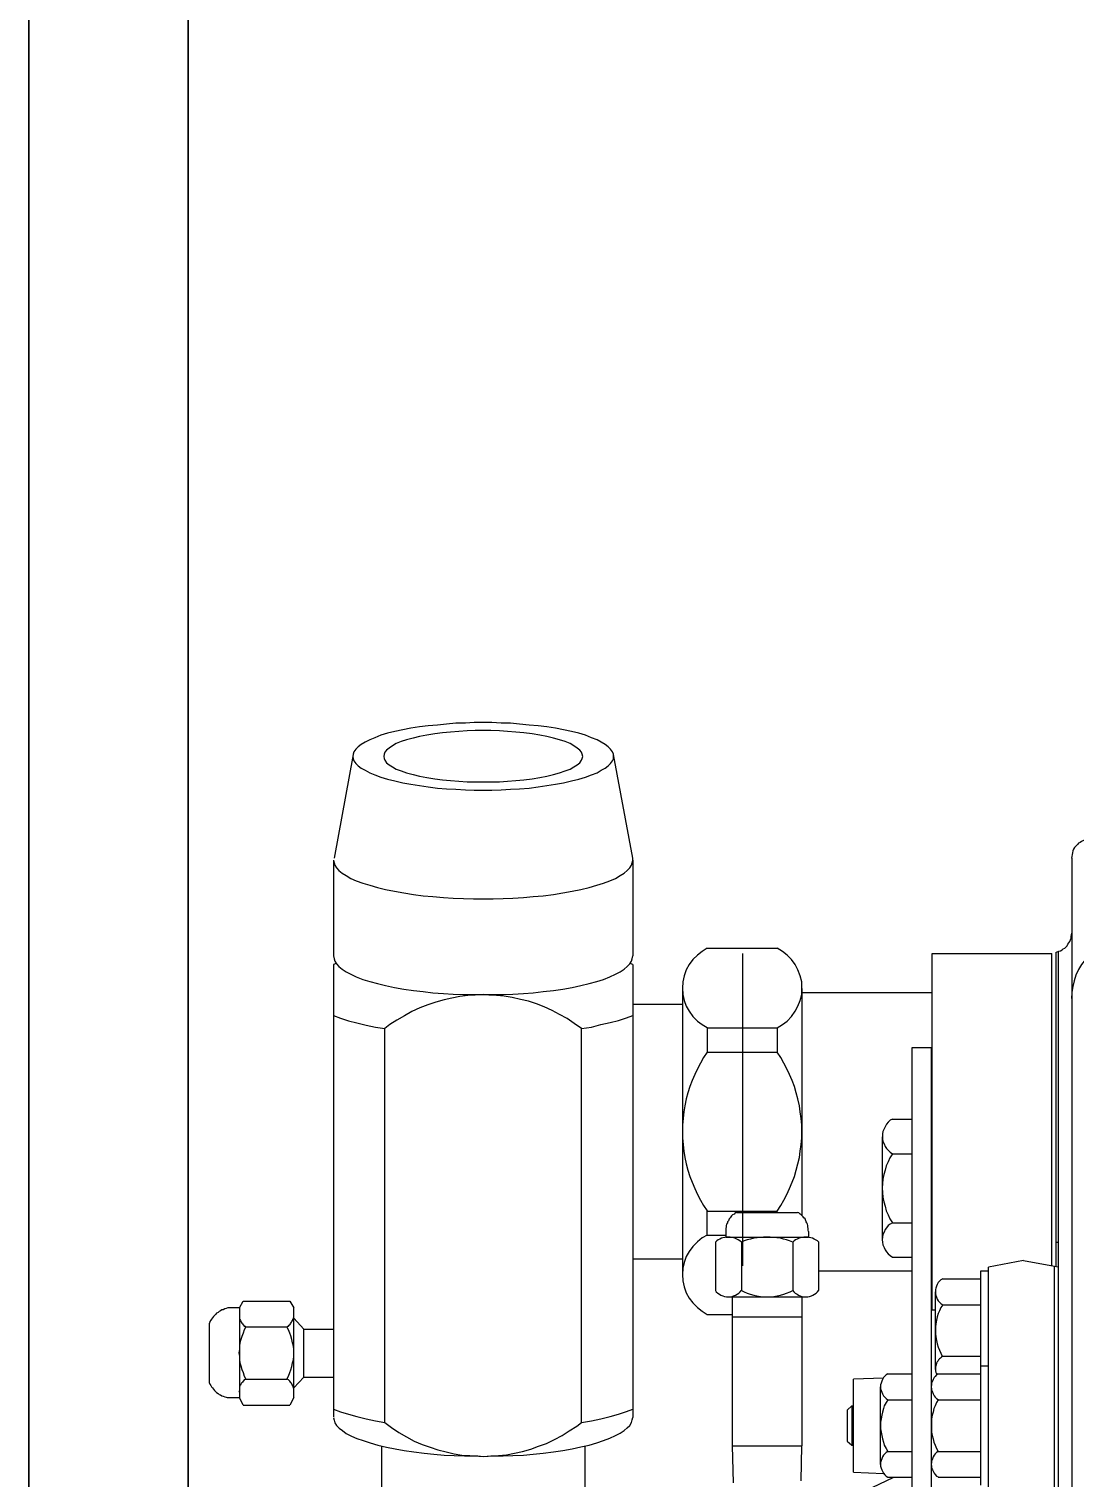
# Model space of a CAD drawing. Extents: x 527 to 1038, y -8 to 315.
# Drawn here: x 837.13 to 843.71, y 68.72 to 77.83 of the extents above; entities that cross this region are included whole.
import ezdxf

# ---------------------------------------------------------------- set-up
doc = ezdxf.new("R2010")
doc.units = 0
doc.header["$MEASUREMENT"] = 0
doc.layers.get('0').update_dxf_attribs({"linetype": 'CONTINUOUS'})

msp = doc.modelspace()

# ---------------------------------------------------------------- linework, layer by layer
at = {"lineweight": 30}
for p, q in [((837.1337, 54.1943), (837.1337, 93.8843)), ((838.1337, 60.1943), (838.1337, 93.8843))]:
    msp.add_line(p, q, dxfattribs=at)
for p, q in [((839.172, 73.2651), (839.0517, 72.6129)), ((840.9296, 72.6129), (840.8093, 73.2651)), ((839.0491, 72.6003), (839.0491, 71.9988)), ((840.9309, 72.6003), (840.9309, 71.9988)), ((843.6901, 72.6129), (843.6901, 61.0086)), ((841.3981, 72.0469), (841.8375, 72.0469)), ((841.621, 70.0499), (841.621, 72.0152)), ((842.8113, 72.0152), (843.5648, 72.0152)), ((842.8113, 69.7739), (842.8113, 72.0152)), ((843.5648, 70.0499), (843.5648, 72.0152)), ((843.5901, 72.0216), (843.5901, 70.0449)), ((843.6053, 72.0279), (843.6053, 65.3988)), ((839.0643, 71.9519), (839.0491, 71.9443)), ((839.0491, 71.9443), (839.0491, 69.099)), ((840.9309, 71.9443), (840.9131, 71.9519)), ((840.9309, 71.9443), (840.9309, 69.0964)), ((841.2424, 71.7949), (841.2424, 69.993)), ((841.9933, 71.7949), (841.9933, 70.3653)), ((841.9933, 71.7683), (842.8113, 71.7683)), ((840.9309, 71.6961), (841.2424, 71.6961)), ((839.3708, 69.0648), (839.3708, 71.5429)), ((840.608, 69.0648), (840.608, 71.5429)), ((841.3981, 71.5467), (841.3981, 71.3948)), ((841.3981, 71.5467), (841.8375, 71.5467)), ((841.8375, 71.5467), (841.8375, 71.3948)), ((841.3981, 71.3948), (841.8375, 71.3948)), ((842.686, 67.0412), (842.686, 71.4239)), ((842.686, 71.4239), (842.8075, 71.4239)), ((842.8075, 67.0412), (842.8075, 71.4239)), ((842.5631, 70.9731), (842.686, 70.9731)), ((842.4998, 70.2146), (842.4998, 70.8616)), ((842.5631, 70.754), (842.686, 70.754)), ((841.3981, 70.3944), (841.8375, 70.3944)), ((841.3981, 70.2437), (841.3981, 70.3944)), ((841.5817, 70.3855), (841.9654, 70.3855)), ((841.8375, 70.3855), (841.8375, 70.3944)), ((841.5146, 70.2652), (841.5146, 70.2298)), ((842.0351, 70.2652), (842.0351, 70.2298)), ((842.5631, 70.3209), (842.686, 70.3209)), ((841.3981, 70.2437), (841.5172, 70.2437)), ((841.45, 70.1994), (841.45, 69.8955)), ((841.5146, 70.2298), (842.0351, 70.2298)), ((841.6134, 70.1994), (841.6134, 69.8955)), ((841.9363, 70.1994), (841.9363, 69.8955)), ((842.0997, 69.8955), (842.0997, 70.1994)), ((843.5901, 70.1994), (843.6053, 70.1994)), ((840.9309, 70.0943), (841.2424, 70.0943)), ((842.5631, 70.1057), (842.686, 70.1057)), ((843.3862, 70.0829), (843.1671, 70.0423)), ((843.3862, 70.0829), (843.6053, 70.0449)), ((842.0997, 70.0183), (842.686, 70.0183)), ((843.1671, 62.9865), (843.1671, 70.0423)), ((843.5787, 70.0487), (843.5787, 62.9802)), ((842.8784, 69.9676), (843.1178, 69.9676)), ((838.4565, 69.7853), (838.4806, 69.8283)), ((838.4806, 69.8283), (838.7731, 69.8283)), ((838.7731, 69.8283), (838.7984, 69.7853)), ((841.5311, 69.8549), (842.0173, 69.8549)), ((841.5564, 68.9179), (841.5564, 69.8549)), ((841.9933, 69.8549), (841.9933, 68.9179)), ((842.8328, 69.3978), (842.8328, 69.8866)), ((842.8784, 69.8055), (843.1178, 69.8055)), ((838.4565, 69.7853), (838.3831, 69.7853)), ((838.4565, 69.7853), (838.4565, 69.2218)), ((838.7984, 69.2218), (838.7984, 69.7853)), ((838.7984, 69.7207), (838.8617, 69.6523)), ((841.3981, 69.7435), (841.5564, 69.7435)), ((841.5564, 69.7296), (841.9933, 69.7296)), ((842.8113, 69.7739), (842.8328, 69.7739)), ((838.2678, 69.313), (838.2678, 69.689)), ((838.497, 69.6663), (838.7554, 69.6663)), ((838.8617, 69.6523), (839.0491, 69.6523)), ((838.8617, 69.3509), (838.8617, 69.6523)), ((842.8784, 69.4814), (843.1178, 69.4814)), ((838.8617, 69.3509), (838.7984, 69.2838)), ((838.8617, 69.3509), (839.0491, 69.3509)), ((842.534, 69.3712), (842.686, 69.3712)), ((842.686, 68.7203), (842.686, 69.3712)), ((842.8506, 69.3712), (843.1178, 69.3712)), ((843.1178, 68.6709), (843.1178, 69.4206)), ((843.1178, 69.4206), (843.1671, 69.4206)), ((843.1671, 68.6709), (843.1671, 69.4206)), ((838.497, 69.3383), (838.7554, 69.3383)), ((842.5061, 69.3446), (842.3187, 69.3383)), ((842.3187, 68.752), (842.3187, 69.3383)), ((842.4884, 68.8014), (842.4884, 69.2889)), ((842.8075, 68.8014), (842.8075, 69.2889)), ((838.3831, 69.2218), (838.4565, 69.2218)), ((838.4806, 69.1749), (838.4565, 69.2218)), ((838.4806, 69.1749), (838.7731, 69.1749)), ((838.7984, 69.2218), (838.7731, 69.1749)), ((842.2782, 69.142), (842.3073, 69.1699)), ((842.3073, 69.1699), (842.3187, 69.1699)), ((842.3073, 69.1699), (842.3073, 68.9217)), ((842.534, 69.2066), (842.686, 69.2066)), ((842.8506, 69.2066), (843.1178, 69.2066)), ((842.2782, 69.142), (842.2782, 68.9483)), ((839.3493, 68.9179), (839.3493, 67.1425)), ((840.6295, 68.9179), (840.6295, 67.1425)), ((841.5627, 68.6849), (841.5564, 68.9179)), ((841.5564, 68.9179), (841.9933, 68.9179)), ((841.9882, 68.6988), (841.9933, 68.9179)), ((842.2782, 68.9483), (842.3073, 68.9217)), ((842.3073, 68.9217), (842.3187, 68.9217)), ((842.534, 68.8837), (842.686, 68.8837)), ((842.8506, 68.8837), (843.1178, 68.8837)), ((842.3187, 68.752), (842.5061, 68.7444)), ((842.4352, 68.657), (842.5707, 68.7203)), ((842.534, 68.7203), (842.686, 68.7203)), ((842.8506, 68.7203), (843.1178, 68.7203))]:
    msp.add_line(p, q)
for points in [[(839.9887, 73.0422), (840.0445, 73.0422), (840.1014, 73.0435), (840.161, 73.0485), (840.2179, 73.0498), (840.2775, 73.0549), (840.3344, 73.0625), (840.3889, 73.0701), (840.4446, 73.0802), (840.4953, 73.0878), (840.5446, 73.0992), (840.5902, 73.1106), (840.6333, 73.1233), (840.6713, 73.1372), (840.7055, 73.1511), (840.7321, 73.1663), (840.7561, 73.1802), (840.7751, 73.1954), (840.7903, 73.2094), (840.8017, 73.2258), (840.808, 73.2385), (840.8093, 73.2537), (840.8093, 73.2537), (840.808, 73.2689), (840.8017, 73.2828), (840.7903, 73.2993), (840.7751, 73.3145), (840.7561, 73.3297), (840.7321, 73.3436), (840.7055, 73.3575), (840.6713, 73.3714), (840.6333, 73.3866), (840.5902, 73.3993), (840.5446, 73.4107), (840.4953, 73.4208), (840.4446, 73.431), (840.3889, 73.4398), (840.3344, 73.4462), (840.2775, 73.4512), (840.2179, 73.4576), (840.161, 73.4626), (840.1014, 73.4639), (840.0445, 73.4664), (839.9887, 73.4664), (839.9887, 73.4664), (839.933, 73.4664), (839.8773, 73.4639), (839.8178, 73.4626), (839.7583, 73.4576), (839.7026, 73.4512), (839.6443, 73.4462), (839.5886, 73.4398), (839.5341, 73.431), (839.4835, 73.4208), (839.4341, 73.4107), (839.3872, 73.3993), (839.3467, 73.3866), (839.3087, 73.3714), (839.2758, 73.3575), (839.2467, 73.3436), (839.2226, 73.3297), (839.2036, 73.3145), (839.1897, 73.2993), (839.177, 73.2828), (839.172, 73.2689), (839.1694, 73.2537), (839.1694, 73.2537), (839.172, 73.2385), (839.177, 73.2258), (839.1897, 73.2094), (839.2036, 73.1954), (839.2226, 73.1802), (839.2467, 73.1663), (839.2758, 73.1511), (839.3087, 73.1372), (839.3467, 73.1233), (839.3872, 73.1106), (839.4341, 73.0992), (839.4835, 73.0878), (839.5341, 73.0802), (839.5886, 73.0701), (839.6443, 73.0625), (839.7026, 73.0549), (839.7583, 73.0498), (839.8178, 73.0485), (839.8773, 73.0435), (839.933, 73.0422), (839.9887, 73.0422)], [(839.9887, 73.0929), (840.0381, 73.0929), (840.0913, 73.0929), (840.1432, 73.0979), (840.1951, 73.1017), (840.2458, 73.1068), (840.2964, 73.1131), (840.3446, 73.122), (840.3889, 73.1296), (840.4307, 73.141), (840.4699, 73.1511), (840.5054, 73.1625), (840.5358, 73.1739), (840.5598, 73.1878), (840.5801, 73.2018), (840.5966, 73.2144), (840.6067, 73.2296), (840.6118, 73.241), (840.6156, 73.2537), (840.6156, 73.2537), (840.6118, 73.2689), (840.6067, 73.2815), (840.5966, 73.2929), (840.5801, 73.3056), (840.5598, 73.3195), (840.5358, 73.3347), (840.5054, 73.3474), (840.4699, 73.3575), (840.4307, 73.3689), (840.3889, 73.379), (840.3446, 73.3866), (840.2964, 73.3955), (840.2458, 73.4018), (840.1951, 73.4069), (840.1432, 73.4107), (840.0913, 73.4145), (840.0381, 73.417), (839.9887, 73.417), (839.9887, 73.417), (839.9393, 73.417), (839.8887, 73.4145), (839.8368, 73.4107), (839.7836, 73.4069), (839.7329, 73.4018), (839.6848, 73.3955), (839.6354, 73.3866), (839.5886, 73.379), (839.5481, 73.3689), (839.5075, 73.3575), (839.4746, 73.3474), (839.443, 73.3347), (839.4202, 73.3195), (839.3986, 73.3056), (839.3822, 73.2929), (839.372, 73.2815), (839.367, 73.2689), (839.3644, 73.2537), (839.3644, 73.2537), (839.367, 73.241), (839.372, 73.2296), (839.3822, 73.2144), (839.3986, 73.2018), (839.4202, 73.1878), (839.443, 73.1739), (839.4746, 73.1625), (839.5075, 73.1511), (839.5481, 73.141), (839.5886, 73.1296), (839.6354, 73.122), (839.6848, 73.1131), (839.7329, 73.1068), (839.7836, 73.1017), (839.8368, 73.0979), (839.8887, 73.0929), (839.9393, 73.0929), (839.9887, 73.0929)], [(843.8117, 72.7332), (843.7978, 72.7332), (843.7864, 72.7307), (843.7737, 72.7269), (843.7636, 72.7244), (843.7509, 72.7193), (843.742, 72.713), (843.7332, 72.7079), (843.7256, 72.699), (843.7155, 72.6902), (843.7079, 72.68), (843.7015, 72.6699), (843.6977, 72.6598), (843.6952, 72.6484), (843.6927, 72.637), (843.6901, 72.6243), (843.6889, 72.6129), (843.6901, 72.6129)], [(839.0491, 72.6003), (839.0517, 72.5851), (839.0567, 72.5699), (839.0669, 72.5534), (839.0808, 72.5357), (839.1023, 72.5205), (839.1277, 72.504), (839.1568, 72.4863), (839.191, 72.4724), (839.2328, 72.4572), (839.2758, 72.4432), (839.3252, 72.4293), (839.3758, 72.4179), (839.4316, 72.4065), (839.4898, 72.3951), (839.5506, 72.3863), (839.6114, 72.3774), (839.6734, 72.3723), (839.7393, 72.366), (839.8013, 72.3622), (839.8659, 72.3609), (839.928, 72.3584), (839.9887, 72.3584), (839.9887, 72.3584), (840.0521, 72.3584), (840.1141, 72.3609), (840.1761, 72.3622), (840.242, 72.366), (840.304, 72.3723), (840.3674, 72.3774), (840.4307, 72.3863), (840.4902, 72.3951), (840.5484, 72.4065), (840.6042, 72.4179), (840.6561, 72.4293), (840.7029, 72.4432), (840.746, 72.4572), (840.7852, 72.4724), (840.8207, 72.4863), (840.8511, 72.504), (840.8751, 72.5205), (840.8954, 72.5357), (840.9119, 72.5534), (840.922, 72.5699), (840.9271, 72.5851), (840.9309, 72.6003), (840.9309, 72.6003), (840.9296, 72.6129)], [(843.5901, 72.0216), (843.599, 72.0254), (843.6078, 72.0292), (843.6192, 72.0304), (843.6293, 72.0368), (843.6369, 72.0431), (843.6458, 72.0482), (843.6534, 72.0545), (843.661, 72.0634), (843.6661, 72.0722), (843.6724, 72.0811), (843.6787, 72.09), (843.6825, 72.1001), (843.6863, 72.1102), (843.6863, 72.1203), (843.6889, 72.1317), (843.6901, 72.1419)], [(844.0713, 72.1102), (844.0308, 72.1102), (843.994, 72.1039), (843.9586, 72.0963), (843.9231, 72.0836), (843.8902, 72.0684), (843.8585, 72.0482), (843.8269, 72.0254), (843.8003, 72.0013), (843.775, 71.9747), (843.7509, 71.9443), (843.7332, 71.9139), (843.7155, 71.8772), (843.7041, 71.8418), (843.6965, 71.8063), (843.6901, 71.7683), (843.6889, 71.7316), (843.6901, 71.7316)], [(839.0491, 71.9988), (839.0517, 71.9811), (839.0567, 71.9659), (839.0669, 71.9494), (839.0808, 71.9317), (839.1023, 71.9152), (839.1277, 71.8987), (839.1568, 71.8835), (839.191, 71.8671), (839.2328, 71.8519), (839.2758, 71.838), (839.3252, 71.8266), (839.3758, 71.8126), (839.4316, 71.8), (839.4898, 71.7911), (839.5506, 71.781), (839.6114, 71.7746), (839.6734, 71.767), (839.7393, 71.7632), (839.8013, 71.7594), (839.8659, 71.7556), (839.928, 71.7556), (839.9887, 71.7556), (839.9887, 71.7556), (840.0521, 71.7556), (840.1141, 71.7556), (840.1761, 71.7594), (840.242, 71.7632), (840.304, 71.767), (840.3674, 71.7746), (840.4307, 71.781), (840.4902, 71.7911), (840.5484, 71.8), (840.6042, 71.8126), (840.6561, 71.8266), (840.7029, 71.838), (840.746, 71.8519), (840.7852, 71.8671), (840.8207, 71.8835), (840.8511, 71.8987), (840.8751, 71.9152), (840.8954, 71.9317), (840.9119, 71.9494), (840.922, 71.9659), (840.9271, 71.9811), (840.9309, 71.9988)], [(841.3981, 72.0469), (841.3652, 72.0279), (841.3361, 72.0038), (841.307, 71.976), (841.2842, 71.9443), (841.2664, 71.9114), (841.2525, 71.8734), (841.2449, 71.8354), (841.2424, 71.7974), (841.2449, 71.7569), (841.2525, 71.7189), (841.2664, 71.6822), (841.2842, 71.6518), (841.307, 71.6189), (841.3361, 71.5898), (841.3652, 71.567), (841.3981, 71.5492), (841.3981, 71.5467)], [(841.8375, 71.5467), (841.8717, 71.567), (841.9008, 71.5898), (841.9287, 71.6189), (841.9502, 71.6518), (841.968, 71.6822), (841.9832, 71.7189), (841.992, 71.7569), (841.9933, 71.7974), (841.992, 71.8354), (841.9832, 71.8734), (841.968, 71.9114), (841.9502, 71.9443), (841.9287, 71.976), (841.9008, 72.0038), (841.8717, 72.0279), (841.8375, 72.0469)], [(840.608, 71.5429), (840.5624, 71.5733), (840.5168, 71.605), (840.4699, 71.6316), (840.4231, 71.6569), (840.3737, 71.6784), (840.3243, 71.6987), (840.2737, 71.7139), (840.2243, 71.7253), (840.1723, 71.7379), (840.1217, 71.7455), (840.0736, 71.7493), (840.0242, 71.7531), (839.9887, 71.7556), (839.9887, 71.7556), (839.9393, 71.7531), (839.8925, 71.7493), (839.8431, 71.743), (839.7925, 71.7341), (839.7431, 71.724), (839.6912, 71.7075), (839.6405, 71.6923), (839.5911, 71.6721), (839.5417, 71.6493), (839.4949, 71.6227), (839.4468, 71.5961), (839.4024, 71.567), (839.3708, 71.5429)], [(839.0491, 71.6252), (839.0922, 71.6075), (839.1416, 71.591), (839.1948, 71.5784), (839.253, 71.5644), (839.3113, 71.5505), (839.3708, 71.5429)], [(840.608, 71.5429), (840.6713, 71.5518), (840.7295, 71.567), (840.7878, 71.5796), (840.841, 71.5936), (840.8903, 71.61), (840.9309, 71.6252)], [(841.3981, 71.3948), (841.3741, 71.3606), (841.3551, 71.3251), (841.3361, 71.2897), (841.3196, 71.2529), (841.3032, 71.2149), (841.2892, 71.1782), (841.2766, 71.139), (841.2664, 71.0997), (841.2563, 71.0567), (841.2512, 71.0187), (841.2462, 70.9769), (841.2424, 70.9351), (841.2424, 70.8933), (841.2424, 70.8553), (841.2462, 70.8135), (841.2512, 70.7717), (841.2563, 70.7325), (841.2664, 70.692), (841.2766, 70.6514), (841.2892, 70.6122), (841.3032, 70.5755), (841.3196, 70.5375), (841.3361, 70.4995), (841.3551, 70.464), (841.3741, 70.4298), (841.3981, 70.3956), (841.3981, 70.3944)], [(841.8375, 70.3944), (841.8603, 70.4298), (841.8793, 70.464), (841.8983, 70.4995), (841.916, 70.5375), (841.9325, 70.5755), (841.9464, 70.6122), (841.9578, 70.6514), (841.968, 70.692), (841.9781, 70.7325), (841.9832, 70.7717), (841.9895, 70.8135), (841.992, 70.8553), (841.9933, 70.8933), (841.992, 70.9351), (841.9895, 70.9769), (841.9832, 71.0187), (841.9781, 71.0567), (841.968, 71.0997), (841.9578, 71.139), (841.9464, 71.1782), (841.9325, 71.2149), (841.916, 71.2529), (841.8983, 71.2897), (841.8793, 71.3251), (841.8603, 71.3606), (841.8375, 71.3948), (841.8375, 71.3948)], [(842.5631, 70.9731), (842.5492, 70.9655), (842.5353, 70.9528), (842.5251, 70.9414), (842.5163, 70.925), (842.5099, 70.911), (842.5023, 70.8958), (842.4998, 70.8806), (842.4998, 70.8642), (842.4998, 70.849), (842.5023, 70.8313), (842.5099, 70.8173), (842.5163, 70.8009), (842.5251, 70.7882), (842.5353, 70.7768), (842.5492, 70.7641), (842.5631, 70.754)], [(842.5631, 70.754), (842.5467, 70.7299), (842.5353, 70.7046), (842.5239, 70.6793), (842.5163, 70.6514), (842.5087, 70.6248), (842.5023, 70.5957), (842.4998, 70.5666), (842.4985, 70.54), (842.4998, 70.5096), (842.5023, 70.4818), (842.5087, 70.4526), (842.5163, 70.4248), (842.5239, 70.3969), (842.5353, 70.3716), (842.5467, 70.3463), (842.5631, 70.3209)], [(841.5817, 70.3855), (841.5741, 70.383), (841.5665, 70.3754), (841.5577, 70.3716), (841.5513, 70.3653), (841.5463, 70.3577), (841.5425, 70.3513), (841.5349, 70.345), (841.5311, 70.3336), (841.526, 70.3273), (841.5248, 70.3209), (841.5197, 70.3133), (841.5172, 70.3032), (841.5172, 70.2956), (841.5146, 70.2842), (841.5146, 70.2753), (841.5146, 70.2652)], [(842.0351, 70.2652), (842.0325, 70.2753), (842.0325, 70.2842), (842.03, 70.2956), (842.03, 70.3032), (842.0275, 70.3133), (842.0237, 70.3209), (842.0211, 70.3273), (842.0173, 70.3336), (842.0135, 70.345), (842.0059, 70.3513), (842.0009, 70.3577), (841.9958, 70.3653), (841.9895, 70.3716), (841.9819, 70.3754), (841.9743, 70.383), (841.9654, 70.3855), (841.9654, 70.3855)], [(842.5631, 70.3209), (842.5492, 70.3133), (842.5353, 70.3032), (842.5251, 70.2893), (842.5163, 70.2779), (842.5099, 70.2614), (842.5023, 70.2475), (842.4998, 70.2298), (842.4985, 70.2146), (842.4998, 70.1981), (842.5023, 70.1816), (842.5099, 70.1664), (842.5163, 70.1512), (842.5251, 70.1386), (842.5353, 70.1259), (842.5492, 70.1145), (842.5631, 70.1057)], [(841.3981, 70.2437), (841.3652, 70.226), (841.3361, 70.2019), (841.307, 70.1728), (841.2842, 70.1411), (841.2664, 70.1082), (841.2525, 70.0715), (841.2449, 70.0347), (841.2424, 69.9955), (841.2449, 69.9562), (841.2525, 69.9182), (841.2664, 69.8815), (841.2842, 69.8473), (841.307, 69.8169), (841.3361, 69.7878), (841.3652, 69.765), (841.3981, 69.7448), (841.3981, 69.7435)], [(842.0997, 70.1994), (842.0908, 70.2082), (842.0794, 70.2146), (842.0705, 70.2184), (842.0604, 70.2234), (842.0503, 70.226), (842.0389, 70.2285), (842.03, 70.2298), (842.0173, 70.231), (842.0059, 70.2298), (841.9958, 70.2285), (841.9832, 70.226), (841.9756, 70.2234), (841.9642, 70.2184), (841.954, 70.2146), (841.9452, 70.2082), (841.9363, 70.1994), (841.9363, 70.1994), (841.916, 70.2082), (841.897, 70.2146), (841.8781, 70.2184), (841.8578, 70.2234), (841.8363, 70.226), (841.816, 70.2285), (841.7945, 70.2298), (841.7755, 70.2298), (841.7527, 70.2298), (841.7324, 70.2285), (841.7122, 70.226), (841.6906, 70.2234), (841.6704, 70.2184), (841.6501, 70.2146), (841.6311, 70.2082), (841.6134, 70.1994), (841.6033, 70.2082), (841.5931, 70.2146), (841.5843, 70.2184), (841.5716, 70.2234), (841.564, 70.226), (841.5513, 70.2285), (841.5425, 70.2298), (841.5311, 70.231), (841.5184, 70.2298), (841.5083, 70.2285), (841.4969, 70.226), (841.4868, 70.2234), (841.4779, 70.2184), (841.4678, 70.2146), (841.4576, 70.2082), (841.45, 70.1994), (841.45, 70.1994)], [(843.1178, 69.4206), (843.1178, 70.0183), (843.1671, 70.0183)], [(841.45, 69.8955), (841.4551, 69.8866), (841.4652, 69.879), (841.4754, 69.8714), (841.4842, 69.8651), (841.4956, 69.8613), (841.507, 69.8575), (841.5184, 69.8549), (841.5311, 69.8549), (841.5425, 69.8549), (841.5539, 69.8575), (841.564, 69.8613), (841.5754, 69.8651), (841.5855, 69.8714), (841.5957, 69.879), (841.6045, 69.8866), (841.6109, 69.8955), (841.6134, 69.8955)], [(841.6134, 69.8955), (841.6299, 69.8866), (841.6501, 69.879), (841.6678, 69.8714), (841.6906, 69.8651), (841.7096, 69.8613), (841.7324, 69.8575), (841.7527, 69.8549), (841.773, 69.8549), (841.7945, 69.8549), (841.816, 69.8575), (841.8375, 69.8613), (841.8578, 69.8651), (841.8793, 69.8714), (841.897, 69.879), (841.9186, 69.8866), (841.9363, 69.8955), (841.9363, 69.8955)], [(841.9363, 69.8955), (841.9426, 69.8866), (841.9515, 69.879), (841.9629, 69.8714), (841.9718, 69.8651), (841.9832, 69.8613), (841.9933, 69.8575), (842.0059, 69.8549), (842.0173, 69.8549), (842.03, 69.8549), (842.0414, 69.8575), (842.0528, 69.8613), (842.0629, 69.8651), (842.0731, 69.8714), (842.0819, 69.879), (842.0921, 69.8866), (842.0971, 69.8955), (842.0997, 69.8955)], [(842.8784, 69.9676), (842.867, 69.9626), (842.8582, 69.9537), (842.8506, 69.9448), (842.8442, 69.9322), (842.8404, 69.922), (842.8354, 69.9107), (842.8328, 69.9005), (842.8328, 69.8866), (842.8328, 69.8752), (842.8354, 69.8638), (842.8404, 69.8537), (842.8442, 69.841), (842.8506, 69.8296), (842.8582, 69.822), (842.867, 69.8144), (842.8784, 69.8055)], [(842.8784, 69.8055), (842.867, 69.7878), (842.8582, 69.7676), (842.8506, 69.7498), (842.8442, 69.7296), (842.8404, 69.708), (842.8354, 69.6853), (842.8328, 69.6663), (842.8328, 69.6447), (842.8328, 69.6219), (842.8354, 69.6029), (842.8404, 69.5801), (842.8442, 69.5599), (842.8506, 69.5396), (842.8582, 69.5206), (842.867, 69.5004), (842.8759, 69.4826), (842.8784, 69.4814)], [(838.3831, 69.7853), (838.3729, 69.7828), (838.3653, 69.779), (838.3552, 69.7739), (838.3463, 69.7726), (838.3375, 69.7676), (838.3299, 69.7625), (838.3223, 69.7562), (838.3134, 69.7524), (838.3058, 69.7448), (838.2995, 69.7384), (838.2944, 69.7321), (838.2868, 69.7232), (838.2805, 69.7156), (838.2767, 69.708), (838.2704, 69.7004), (838.2678, 69.689), (838.2678, 69.689)], [(838.4565, 69.7448), (838.4565, 69.741), (838.4565, 69.7359), (838.4565, 69.7296), (838.4578, 69.7232), (838.4578, 69.7182), (838.4603, 69.7118), (838.4628, 69.7055), (838.4654, 69.7017), (838.4679, 69.6954), (838.4717, 69.689), (838.4755, 69.6853), (838.4793, 69.6802), (838.4831, 69.6777), (838.4869, 69.6713), (838.492, 69.6701), (838.497, 69.6663), (838.497, 69.6663), (838.4869, 69.6485), (838.4793, 69.627), (838.4717, 69.6067), (838.4654, 69.5865), (838.4603, 69.5662), (838.4578, 69.546), (838.4565, 69.5244), (838.454, 69.5029), (838.4565, 69.4814), (838.4578, 69.4586), (838.4603, 69.4396), (838.4654, 69.4206), (838.4717, 69.3978), (838.4793, 69.3788), (838.4869, 69.356), (838.497, 69.3383), (838.492, 69.3358), (838.4869, 69.3332), (838.4831, 69.3269), (838.4793, 69.3244), (838.4755, 69.3193), (838.4717, 69.3155), (838.4679, 69.3117), (838.4654, 69.3041), (838.4628, 69.3003), (838.4603, 69.2952), (838.4578, 69.2876), (838.4578, 69.2826), (838.4565, 69.2775), (838.4565, 69.2699), (838.4565, 69.2636), (838.454, 69.2598), (838.4565, 69.2572)], [(838.7984, 69.2572), (838.7984, 69.2636), (838.7984, 69.2699), (838.7984, 69.2775), (838.7971, 69.2838), (838.7946, 69.2876), (838.7921, 69.2952), (838.7908, 69.3003), (838.787, 69.3066), (838.7832, 69.3117), (838.7807, 69.3155), (838.7769, 69.3193), (838.7731, 69.3244), (838.7693, 69.3294), (838.7655, 69.3332), (838.7604, 69.3358), (838.7554, 69.3383), (838.7655, 69.356), (838.7731, 69.3788), (838.7807, 69.3965), (838.787, 69.4181), (838.7908, 69.4396), (838.7971, 69.4586), (838.7984, 69.4814), (838.7984, 69.5029), (838.7984, 69.5244), (838.7971, 69.546), (838.7908, 69.5662), (838.787, 69.5865), (838.7807, 69.6093), (838.7731, 69.627), (838.7655, 69.6485), (838.7554, 69.6663), (838.7554, 69.6663), (838.7604, 69.6701), (838.7655, 69.6713), (838.7693, 69.6764), (838.7731, 69.6802), (838.7769, 69.6853), (838.7807, 69.689), (838.7832, 69.6954), (838.787, 69.7004), (838.7908, 69.7055), (838.7921, 69.7118), (838.7946, 69.7182), (838.7971, 69.7207), (838.7984, 69.7296), (838.7984, 69.7359), (838.7984, 69.741), (838.7984, 69.7448)], [(842.8784, 69.4814), (842.8708, 69.4763), (842.8645, 69.47), (842.8582, 69.4649), (842.8531, 69.4586), (842.8493, 69.4523), (842.843, 69.4459), (842.8404, 69.4383), (842.8379, 69.4282), (842.8354, 69.4206), (842.8328, 69.4143), (842.8328, 69.4041), (842.8328, 69.3965), (842.8328, 69.3889), (842.8354, 69.3801), (842.8392, 69.3712), (842.8404, 69.3649), (842.8404, 69.3623)], [(842.534, 69.3712), (842.5226, 69.3649), (842.5137, 69.356), (842.5061, 69.3471), (842.4998, 69.3358), (842.496, 69.3244), (842.4909, 69.313), (842.4884, 69.3016), (842.4884, 69.2889), (842.4884, 69.2775), (842.4909, 69.2661), (842.496, 69.256), (842.4998, 69.2446), (842.5061, 69.2332), (842.5137, 69.2243), (842.5226, 69.2155), (842.534, 69.2066)], [(842.8506, 69.3712), (842.8404, 69.3649), (842.8316, 69.3547), (842.8252, 69.3471), (842.8176, 69.3358), (842.8138, 69.3244), (842.8088, 69.313), (842.8075, 69.3016), (842.8062, 69.2889), (842.8075, 69.2775), (842.8088, 69.2661), (842.8138, 69.256), (842.8176, 69.2446), (842.8252, 69.2332), (842.8316, 69.2243), (842.8404, 69.2155), (842.8493, 69.2091), (842.8506, 69.2066)], [(838.2678, 69.313), (838.2704, 69.3066), (838.2767, 69.2978), (838.2805, 69.2889), (838.2868, 69.2826), (838.2944, 69.2737), (838.2995, 69.2661), (838.3058, 69.2598), (838.3134, 69.2547), (838.3223, 69.2484), (838.3299, 69.242), (838.3375, 69.2395), (838.3463, 69.2332), (838.3552, 69.2306), (838.3653, 69.2269), (838.3729, 69.2243), (838.3805, 69.2231), (838.3831, 69.2218)], [(842.534, 69.2066), (842.5226, 69.1914), (842.5112, 69.1699), (842.5061, 69.1521), (842.4998, 69.1306), (842.496, 69.1104), (842.4909, 69.0888), (842.4884, 69.0673), (842.4884, 69.047), (842.4884, 69.0255), (842.4909, 69.004), (842.496, 68.9825), (842.4998, 68.9622), (842.5061, 68.9419), (842.5112, 68.9229), (842.5226, 68.9014), (842.5315, 68.8862), (842.534, 68.8837)], [(842.8506, 69.2066), (842.8392, 69.1914), (842.8316, 69.1699), (842.8227, 69.1521), (842.8176, 69.1306), (842.8113, 69.1104), (842.8088, 69.0888), (842.8075, 69.0673), (842.8075, 69.047), (842.8075, 69.0255), (842.8088, 69.004), (842.8113, 68.9825), (842.8176, 68.9622), (842.8227, 68.9419), (842.8316, 68.9229), (842.8392, 68.9014), (842.8506, 68.8837)], [(839.0491, 69.1483), (839.0922, 69.1319), (839.1416, 69.1167), (839.1948, 69.1028), (839.253, 69.0888), (839.3113, 69.0749), (839.3708, 69.0648)], [(839.0491, 69.0939), (839.0517, 69.0787), (839.0567, 69.0635), (839.0669, 69.047), (839.0833, 69.0293), (839.1049, 69.0141), (839.1277, 68.9964), (839.1618, 68.9799), (839.1948, 68.9647), (839.234, 68.9508), (839.2796, 68.9369), (839.3265, 68.9229), (839.3809, 68.9103), (839.4354, 68.8989), (839.4923, 68.89), (839.5531, 68.8799), (839.6177, 68.8723), (839.6798, 68.866), (839.7431, 68.8596), (839.8077, 68.8571), (839.871, 68.8546), (839.933, 68.8546), (839.9887, 68.852), (839.9887, 68.852), (840.0521, 68.8546), (840.1141, 68.8546), (840.1761, 68.8584), (840.242, 68.8596), (840.304, 68.866), (840.3674, 68.8723), (840.4307, 68.8799), (840.4902, 68.89), (840.5484, 68.8989), (840.6042, 68.9115), (840.6561, 68.9229), (840.7029, 68.9369), (840.746, 68.9508), (840.7852, 68.966), (840.8207, 68.9825), (840.8511, 68.9977), (840.8751, 69.0141), (840.8954, 69.0318), (840.9119, 69.047), (840.922, 69.0648), (840.9271, 69.0812), (840.9309, 69.0964)], [(840.608, 69.0648), (840.6713, 69.0762), (840.7295, 69.0888), (840.7878, 69.1028), (840.841, 69.1179), (840.8903, 69.1344), (840.9309, 69.1483)], [(839.3708, 69.0648), (839.4138, 69.0331), (839.4594, 69.0027), (839.5063, 68.9749), (839.5557, 68.9483), (839.605, 68.9267), (839.6557, 68.9103), (839.7051, 68.8925), (839.757, 68.8799), (839.8077, 68.8685), (839.8545, 68.8596), (839.9064, 68.8571), (839.9558, 68.8546), (839.9887, 68.852), (839.9887, 68.852), (840.0369, 68.8546), (840.085, 68.8571), (840.1369, 68.8622), (840.1863, 68.8723), (840.2369, 68.8837), (840.2888, 68.8976), (840.3382, 68.9153), (840.3876, 68.9331), (840.437, 68.9571), (840.4864, 68.9825), (840.5307, 69.0116), (840.5776, 69.042), (840.608, 69.0648)], [(842.534, 68.8837), (842.5226, 68.8774), (842.5137, 68.8685), (842.5061, 68.8596), (842.4998, 68.8482), (842.496, 68.8368), (842.4909, 68.8267), (842.4884, 68.814), (842.4884, 68.8026), (842.4884, 68.7912), (842.4909, 68.7786), (842.496, 68.7672), (842.4998, 68.7583), (842.5061, 68.7457), (842.5137, 68.7355), (842.5226, 68.7279), (842.534, 68.7203)], [(842.8506, 68.8837), (842.8404, 68.8774), (842.8316, 68.8685), (842.8252, 68.8596), (842.8176, 68.8482), (842.8138, 68.8368), (842.8088, 68.8267), (842.8075, 68.814), (842.8062, 68.8026), (842.8075, 68.7912), (842.8088, 68.7786), (842.8138, 68.7672), (842.8176, 68.7583), (842.8252, 68.7457), (842.8316, 68.7381), (842.8404, 68.7279), (842.8493, 68.7229), (842.8506, 68.7203)]]:
    msp.add_lwpolyline(points)

doc.saveas('drawing.dxf')
